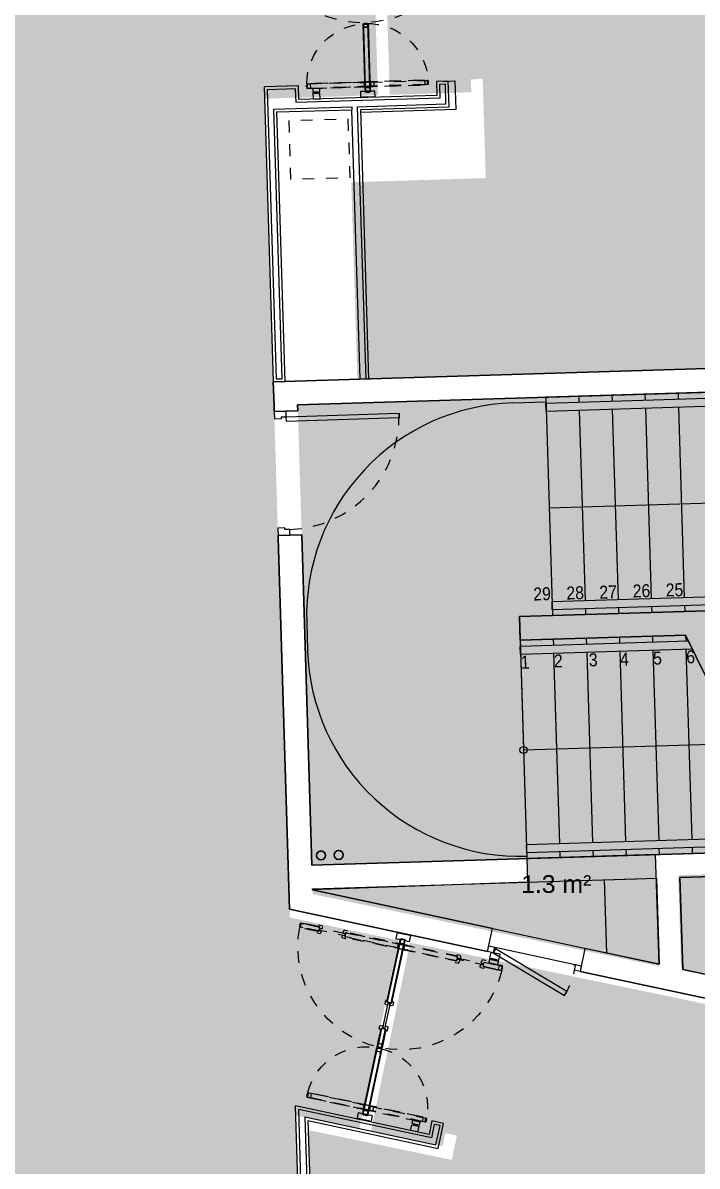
# Model space of a CAD drawing. Header units: metres. Extents: x 603172.4 to 603269.3, y 133210.7 to 133267.1.
# Drawn here: x 603202.28 to 603207.98, y 133249.71 to 133259.39 of the extents above; entities that cross this region are included whole.
import ezdxf
from ezdxf.enums import TextEntityAlignment as Align

# ---------------------------------------------------------------- set-up
doc = ezdxf.new("R2010")
doc.units = ezdxf.units.M
doc.linetypes.add('DGN Style 2', pattern=[0.1, 0.06, -0.04])
doc.layers.add('GEX_BAT_Archi', color=251, linetype='Continuous')
doc.layers.add('GEX_EDS_sdp_7-lt_su', color=7, linetype='Continuous')
for name, color, linetype, true_color in [('GEX_EDS_sdp_2-tremie', 7, 'Continuous', 0xffff7f), ('GEX_EDS_sdp_7-lt', 150, 'Continuous', 0x007fff), ('GEX_EDS_su_bureau', 7, 'Continuous', 0xffdf7f), ('GEX_EDS_su_circ_gene', 7, 'Continuous', 0x33cc00), ('GEX_EDS_su_ltp', 7, 'Continuous', 0x7e87d7)]:
    doc.layers.add(name, color=color, linetype=linetype, true_color=true_color)
doc.styles.add('Style-isocp', font='isocp.shx')
doc.styles.add('SURF', font='swissl.ttf')

# ---------------------------------------------------------------- blocks, each defined once
blk = doc.blocks.new('CBP_SHG_POR_90')
at = {"layer": 'GEX_BAT_Archi', "extrusion": (0, 0, -1), "flags": 128}
for points in [[(-0.0475, 0.05), (-0.0475, 1.005), (-0.0875, 1.005), (-0.0875, 0.05), (-0.0475, 0.05)], [(-0.0625, 0.01), (-0.0475, 0.01), (-0.0475, 0.05), (0, 0.05), (0, -0.05), (-0.0625, -0.05), (-0.0625, 0.01)], [(-1.0025, 0.05), (-1.0025, 0.01), (-0.9875, 0.01), (-0.9875, -0.05), (-1.05, -0.05), (-1.05, 0.05), (-1.0025, 0.05)]]:
    blk.add_lwpolyline(points, close=True, dxfattribs=at)
at = {"layer": 'GEX_BAT_Archi', "linetype": 'DGN Style 2'}
blk.add_arc((0.0475, 0.05), 0.955, 0, 90, dxfattribs=at)
blk = doc.blocks.new('*U43')
at = {"layer": 'GEX_BAT_Archi', "extrusion": (0, 0, -1), "flags": 128}
for points in [[(0.3522, -0.1352), (-0.2724, 0.1919), (-0.2909, 0.1564), (0.3336, -0.1706), (0.3522, -0.1352)], [(-0.3446, -0.0276), (-0.3507, -0.0671), (-0.3358, -0.0694), (-0.3374, -0.0793), (-0.3991, -0.0697), (-0.3915, -0.0203), (-0.3446, -0.0276)], [(0.3313, -0.1724), (0.3461, -0.1747), (0.3522, -0.1352), (0.3991, -0.1424), (0.3915, -0.1919), (0.3297, -0.1823), (0.3313, -0.1724)]]:
    blk.add_lwpolyline(points, close=True, dxfattribs=at)
at = {"layer": 'GEX_BAT_Archi', "linetype": 'DGN Style 2', "extrusion": (0, 0, -1)}
blk.add_arc((0.3522, -0.1352), 0.705, 152.36067, 171.21934, dxfattribs=at)

msp = doc.modelspace()

# ---------------------------------------------------------------- hatches: boundary and pattern name
at = {"layer": 'GEX_EDS_sdp_2-tremie'}
msp.add_hatch(color=256, dxfattribs=at).paths.add_polyline_path([(603212.4187, 133252.4987), (603212.3617, 133254.3479), (603212.6415, 133254.3565), (603212.5784, 133256.4055), (603206.7012, 133256.2244), (603206.7582, 133254.3753), (603206.4783, 133254.3666), (603206.5415, 133252.3176)])
at = {"layer": 'GEX_EDS_sdp_7-lt'}
msp.add_hatch(color=256, dxfattribs=at).paths.add_polyline_path([(603207.6596, 133251.4231), (603207.631, 133252.3512), (603206.5415, 133252.3176), (603206.5476, 133252.1176), (603204.7288, 133252.0518)])
at = {"layer": 'GEX_EDS_su_bureau'}
h = msp.add_hatch(color=256, dxfattribs=at)
h.dxf.hatch_style = 1
h.paths.add_polyline_path([(603204.0927, 133266.1988), (603204.0841, 133266.4786), (603200.7057, 133266.3745), (603200.7143, 133266.0946), (603200.0446, 133266.074), (603200.036, 133266.3539), (603196.6576, 133266.2498), (603196.6662, 133265.9699), (603195.9965, 133265.9493), (603195.9879, 133266.2291), (603192.6095, 133266.125), (603192.6182, 133265.8451), (603191.9485, 133265.8245), (603191.9398, 133266.1044), (603188.5615, 133266.0003), (603188.5701, 133265.7204), (603187.9004, 133265.6997), (603187.8918, 133265.9796), (603184.5134, 133265.8755), (603184.522, 133265.5956), (603183.8423, 133265.5747), (603183.8337, 133265.8546), (603180.4653, 133265.7507), (603180.4739, 133265.4709), (603179.7942, 133265.4499), (603179.7856, 133265.7298), (603177.5664, 133265.6614), (603177.6272, 133263.6873), (603177.9071, 133263.696), (603177.928, 133263.0163), (603177.6482, 133263.0077), (603177.7523, 133259.6293), (603178.0322, 133259.6379), (603178.0531, 133258.9582), (603177.7732, 133258.9496), (603177.8771, 133255.5812), (603178.1569, 133255.5898), (603178.1779, 133254.9101), (603177.898, 133254.9015), (603178.0018, 133251.5331), (603178.2817, 133251.5417), (603178.3023, 133250.8721), (603178.0224, 133250.8634), (603178.1266, 133247.485), (603178.4064, 133247.4937), (603178.4274, 133246.814), (603178.1475, 133246.8054), (603178.2513, 133243.437), (603178.5312, 133243.4456), (603178.5521, 133242.7659), (603178.2723, 133242.7573), (603178.3761, 133239.3889), (603178.6559, 133239.3975), (603178.6769, 133238.7178), (603178.397, 133238.7092), (603178.5008, 133235.3408), (603178.7807, 133235.3494), (603178.8016, 133234.6698), (603178.5218, 133234.6611), (603178.6256, 133231.2927), (603178.9054, 133231.3014), (603178.9261, 133230.6317), (603178.6462, 133230.623), (603178.6678, 133229.9234), (603178.9376, 133229.9317), (603178.9333, 133230.0716), (603183.2713, 133230.2053), (603183.2355, 133231.3648), (603190.1623, 133231.5782), (603190.1777, 133231.0785), (603190.9873, 133231.1034), (603191.0076, 133230.4437), (603194.356, 133230.5469), (603194.3491, 133230.4271), (603194.6, 133230.4349), (603194.6392, 133231.1094), (603194.3597, 133231.1257), (603194.3985, 133231.7946), (603194.6781, 133231.7783), (603194.8752, 133235.1726), (603194.5957, 133235.1888), (603194.6345, 133235.8577), (603194.914, 133235.8415), (603195.1106, 133239.2258), (603194.8311, 133239.242), (603194.8699, 133239.9109), (603195.1494, 133239.8946), (603195.346, 133243.2789), (603195.0665, 133243.2952), (603195.1059, 133243.974), (603195.3854, 133243.9578), (603195.4719, 133245.4464), (603196.6077, 133245.4814), (603196.5923, 133245.9811), (603197.262, 133246.0018), (603197.2774, 133245.502), (603200.6558, 133245.6061), (603200.6404, 133246.1059), (603201.32, 133246.1268), (603201.3354, 133245.6271), (603204.7235, 133245.7315), (603204.5875, 133250.1429), (603205.1241, 133250.0312), (603205.4562, 133251.627), (603204.5359, 133251.8185), (603204.3222, 133258.7523), (603205.2817, 133258.7819), (603205.2318, 133260.4011), (603204.2723, 133260.3715)])
edge = h.paths.add_edge_path(flags=16)
edge.add_arc((603200.5616, 133260.6624), 0.275, 0, 360)
h.paths.add_polyline_path([(603201.0392, 133258.7912), (603201.2295, 133252.6141), (603197.8468, 133253.3002), (603184.1533, 133252.8782), (603183.9873, 133258.2657)], flags=16)
h.paths.add_polyline_path([(603197.759, 133258.5851), (603197.9185, 133253.4075), (603195.8695, 133253.3444), (603195.7746, 133256.4229), (603196.6742, 133256.4506), (603196.6711, 133256.5506), (603195.7715, 133256.5229), (603195.7099, 133258.5219)], flags=0)
h.paths.add_polyline_path([(603197.8339, 133258.5874), (603199.3832, 133258.6351), (603199.4115, 133257.7155), (603197.8623, 133257.6678)], flags=0)
h.paths.add_polyline_path([(603199.4582, 133258.6374), (603200.9674, 133258.6839), (603201.1499, 133252.7619), (603198.4317, 133253.3133), (603199.6211, 133253.3499)], flags=0)
h.paths.add_polyline_path([(603195.5876, 133258.5181), (603195.6511, 133256.4591), (603194.008, 133256.2084), (603193.9384, 133258.4673)], flags=0)
edge = h.paths.add_edge_path(flags=16)
edge.add_arc((603192.4654, 133260.4129), 0.275, 0, 360)
h.paths.add_polyline_path([(603197.8648, 133257.5853), (603199.4141, 133257.6331), (603199.4424, 133256.7135), (603197.8931, 133256.6658)], flags=0)
h.paths.add_polyline_path([(603193.7961, 133258.4629), (603193.866, 133256.194), (603191.3562, 133255.8265), (603191.2773, 133258.3853)], flags=0)
h.paths.add_polyline_path([(603197.8957, 133256.5833), (603199.4449, 133256.6311), (603199.4733, 133255.7115), (603197.924, 133255.6637)], flags=0)
h.paths.add_polyline_path([(603195.3967, 133256.1946), (603195.482, 133253.4275), (603194.1327, 133253.3859), (603194.0525, 133255.9869)], flags=0)
edge = h.paths.add_edge_path(flags=0)
edge.add_arc((603200.7071, 133255.9396), 0.3, 0, 360)
h.paths.add_polyline_path([(603197.9266, 133255.5813), (603199.4758, 133255.629), (603199.5042, 133254.7095), (603197.9549, 133254.6617)], flags=0)
h.paths.add_polyline_path([(603191.2033, 133258.383), (603191.2702, 133256.214), (603189.6709, 133256.1648), (603189.6417, 133257.1143), (603188.0324, 133257.0647), (603187.9949, 133258.2841)], flags=0)
h.paths.add_polyline_path([(603193.8703, 133256.0541), (603193.8881, 133255.4793), (603191.3693, 133255.4017), (603191.3605, 133255.6866)], flags=0)
h.paths.add_polyline_path([(603197.9574, 133254.5793), (603199.5067, 133254.627), (603199.5427, 133253.4576), (603197.9935, 133253.4098)], flags=0)
h.paths.add_polyline_path([(603193.8742, 133255.2788), (603193.9328, 133253.3797), (603191.4339, 133253.3027), (603191.417, 133253.8524), (603191.2171, 133253.8463), (603191.234, 133253.2966), (603189.6248, 133253.247), (603189.5617, 133255.296), (603191.165, 133255.5355), (603191.1832, 133254.9458), (603191.3831, 133254.9519), (603191.3754, 133255.2018)], flags=0)
h.paths.add_polyline_path([(603200.2069, 133254.3033), (603200.6067, 133254.3156), (603200.6221, 133253.8159), (603200.2223, 133253.8036)], flags=0)
h.paths.add_polyline_path([(603200.2584, 133254.2549), (603200.5583, 133254.2641), (603200.5706, 133253.8643), (603200.2707, 133253.8551)], flags=0)
edge = h.paths.add_edge_path(flags=0)
edge.add_arc((603200.7903, 133253.2409), 0.3, 0, 360)
h.paths.add_polyline_path([(603189.2076, 133256.7537), (603189.2261, 133256.154), (603188.7263, 133256.1386), (603188.7078, 133256.7383)], flags=0)
h.paths.add_polyline_path([(603187.8949, 133258.2811), (603187.9365, 133256.9317), (603188.5562, 133256.9508), (603188.6397, 133254.2421), (603188.02, 133254.223), (603188.0545, 133253.1035), (603186.5952, 133253.0585), (603186.4356, 133258.2361)], flags=0)
h.paths.add_polyline_path([(603189.3561, 133254.3708), (603189.3622, 133254.171), (603189.1623, 133254.1648), (603189.1562, 133254.3646)], flags=0)
h.paths.add_polyline_path([(603186.3501, 133258.2335), (603186.3781, 133257.3239), (603184.8188, 133257.2758), (603184.7908, 133258.1854)], flags=0)
h.paths.add_polyline_path([(603189.4115, 133253.8707), (603189.4263, 133253.3909), (603189.1864, 133253.3835), (603189.1716, 133253.8633)], flags=0)
h.paths.add_polyline_path([(603186.381, 133257.2289), (603186.4091, 133256.3194), (603184.8498, 133256.2713), (603184.8218, 133257.1809)], flags=0)
h.paths.add_polyline_path([(603186.412, 133256.2244), (603186.44, 133255.3148), (603184.8808, 133255.2668), (603184.8527, 133256.1764)], flags=0)
edge = h.paths.add_edge_path(flags=16)
edge.add_arc((603184.3693, 133260.1633), 0.275, 0, 360)
h.paths.add_polyline_path([(603186.4429, 133255.2199), (603186.471, 133254.3103), (603184.9117, 133254.2623), (603184.8837, 133255.1718)], flags=0)
h.paths.add_polyline_path([(603184.7364, 133258.1837), (603184.896, 133253.0062), (603184.2463, 133252.9862), (603184.0867, 133258.1637)], flags=0)
h.paths.add_polyline_path([(603186.4739, 133254.2154), (603186.5096, 133253.0559), (603184.9504, 133253.0079), (603184.9146, 133254.1673)], flags=0)
edge = h.paths.add_edge_path(flags=0)
edge.add_arc((603184.5506, 133254.2786), 0.3, 0, 360)
edge = h.paths.add_edge_path(flags=16)
edge.add_arc((603188.8692, 133245.6275), 0.3, 0, 360)
edge = h.paths.add_edge_path(flags=16)
edge.add_arc((603184.8108, 133245.8359), 0.3, 0, 360)
edge = h.paths.add_edge_path(flags=16)
edge.add_arc((603188.5058, 133239.3559), 0.15, 0, 360)
edge = h.paths.add_edge_path(flags=16)
edge.add_arc((603185.0138, 133239.2483), 0.15, 0, 360)
h.paths.add_polyline_path([(603231.0027, 133265.6505), (603229.0785, 133265.8549), (603229.049, 133265.5764), (603228.3728, 133265.6483), (603228.4023, 133265.9267), (603225.0512, 133266.2826), (603225.0216, 133266.0042), (603224.3255, 133266.0781), (603224.3551, 133266.3565), (603220.9741, 133266.7156), (603220.9445, 133266.4372), (603220.2683, 133266.509), (603220.2979, 133266.7875), (603218.9051, 133266.9354), (603216.938, 133266.8748), (603216.9466, 133266.5949), (603216.2769, 133266.5743), (603216.27, 133266.8004), (603212.8799, 133266.7497), (603212.8885, 133266.4698), (603212.2188, 133266.4492), (603212.2102, 133266.7291), (603208.8218, 133266.6246), (603208.8305, 133266.3448), (603208.1608, 133266.3241), (603208.1521, 133266.604), (603204.7638, 133266.4996), (603204.7724, 133266.2197), (603204.1927, 133266.2018), (603204.3692, 133260.4746), (603205.3287, 133260.5041), (603205.3817, 133258.785), (603206.0714, 133258.8062), (603206.068, 133258.9162), (603206.1679, 133258.9192), (603206.1938, 133258.0796), (603205.0555, 133258.0446), (603205.1069, 133256.3753), (603224.7576, 133256.9809), (603224.6806, 133259.4798), (603228.0458, 133259.5835), (603228.5971, 133261.506), (603229.7218, 133261.1835)])
edge = h.paths.add_edge_path(flags=16)
edge.add_arc((603208.6577, 133260.9119), 0.275, 0, 360)
edge = h.paths.add_edge_path(flags=16)
edge.add_arc((603216.4348, 133261.7768), 0.275, 0, 360)
edge = h.paths.add_edge_path(flags=16)
edge.add_arc((603217.0345, 133261.7953), 0.275, 0, 360)
edge = h.paths.add_edge_path(flags=16)
edge.add_arc((603224.85, 133261.4109), 0.275, 0, 360)
h.paths.add_polyline_path([(603226.326, 133248.3255), (603226.0568, 133248.4027), (603226.978, 133251.615), (603208.2825, 133251.0388), (603205.5541, 133251.6066), (603205.222, 133250.0108), (603205.829, 133249.8845), (603205.8514, 133249.9922), (603205.9493, 133249.9718), (603205.9065, 133249.7662), (603204.6914, 133250.0191), (603204.808, 133246.2343), (603205.3703, 133246.2516), (603205.3857, 133245.7519), (603206.3665, 133245.7821), (603207.9511, 133245.4915), (603208.0987, 133244.2546), (603208.3768, 133244.2878), (603208.4562, 133243.6225), (603208.1781, 133243.5893), (603208.5799, 133240.2232), (603208.8579, 133240.2564), (603208.9373, 133239.5911), (603208.6593, 133239.558), (603209.061, 133236.1918), (603209.3391, 133236.225), (603209.4185, 133235.5597), (603209.1404, 133235.5266), (603209.5405, 133232.1747), (603209.8185, 133232.2079), (603209.828, 133232.1285), (603217.0658, 133232.3515), (603217.0735, 133232.1016), (603217.6932, 133232.1207), (603217.7214, 133231.207), (603221.1562, 133231.3128), (603221.4443, 133231.3017), (603221.8688, 133232.7819), (603221.5996, 133232.8591), (603221.7815, 133233.4935), (603222.0507, 133233.4164), (603222.9824, 133236.6654), (603222.7132, 133236.7426), (603222.8951, 133237.377), (603223.1643, 133237.2998), (603224.096, 133240.5489), (603223.8268, 133240.6261), (603224.0115, 133241.2701), (603224.2807, 133241.1929), (603225.2096, 133244.4324), (603224.9404, 133244.5096), (603225.1251, 133245.1536), (603225.3943, 133245.0764)])
edge = h.paths.add_edge_path(flags=16)
edge.add_arc((603213.207, 133244.774), 0.3, 0, 360)
edge = h.paths.add_edge_path(flags=16)
edge.add_arc((603217.2828, 133243.9992), 0.3, 0, 360)
edge = h.paths.add_edge_path(flags=16)
edge.add_arc((603221.3384, 133243.8799), 0.3, 0, 360)
edge = h.paths.add_edge_path(flags=16)
edge.add_arc((603216.3821, 133237.5137), 0.15, 0, 360)
h.paths.add_polyline_path([(603188.8443, 133256.2267), (603189.1026, 133256.2346), (603189.0893, 133256.6678), (603188.8309, 133256.6598)], flags=0)
h.paths.add_polyline_path([(603194.642, 133254.5708), (603194.9004, 133254.5787), (603194.887, 133255.0119), (603194.6287, 133255.0039)], flags=0)
h.paths.add_polyline_path([(603200.2918, 133253.8401), (603200.5502, 133253.8481), (603200.5368, 133254.2812), (603200.2785, 133254.2733)], flags=0)
h.paths.add_polyline_path([(603192.5314, 133254.0713), (603192.7898, 133254.0793), (603192.7764, 133254.5124), (603192.5181, 133254.5044)], flags=0)
h.paths.add_polyline_path([(603189.1763, 133253.4076), (603189.4346, 133253.4156), (603189.4213, 133253.8487), (603189.1629, 133253.8407)], flags=0)
h.paths.add_polyline_path([(603189.1365, 133254.0483), (603189.3949, 133254.0562), (603189.3815, 133254.4894), (603189.1232, 133254.4814)], flags=0)
at = {"layer": 'GEX_EDS_su_circ_gene'}
h = msp.add_hatch(color=256, dxfattribs=at)
h.dxf.hatch_style = 1
h.paths.add_polyline_path([(603247.8956, 133255.7431), (603246.3163, 133255.6944), (603246.3225, 133255.4945), (603245.4929, 133255.4689), (603245.5649, 133253.1301), (603245.7649, 133253.1362), (603245.7824, 133252.5665), (603246.682, 133252.5942), (603246.6644, 133253.1639), (603248.1637, 133253.2101), (603248.1298, 133254.3096), (603247.9399, 133254.3038)])
h.paths.add_polyline_path([(603250.6855, 133252.5418), (603250.749, 133250.4828), (603248.45, 133250.4119), (603248.4223, 133251.3115), (603249.2519, 133251.3371), (603249.2162, 133252.4965)])
h.paths.add_polyline_path([(603219.3416, 133251.5365), (603221.5905, 133251.6058), (603221.5462, 133253.0452), (603221.836, 133253.0541), (603221.8083, 133253.9537), (603221.5184, 133253.9447), (603221.4793, 133255.2141), (603221.7692, 133255.2231), (603221.7414, 133256.1226), (603221.4516, 133256.1137), (603221.4319, 133256.7534), (603219.1829, 133256.6841), (603219.2273, 133255.2448), (603218.9374, 133255.2358), (603218.9652, 133254.3363), (603219.255, 133254.3452), (603219.2941, 133253.0758), (603219.0043, 133253.0669), (603219.032, 133252.1673), (603219.3219, 133252.1762)])
h.paths.add_polyline_path([(603215.5423, 133251.4545), (603216.9516, 133251.4979), (603216.7952, 133256.5755), (603215.3858, 133256.532)])
h.paths.add_polyline_path([(603212.4387, 133252.4994), (603214.5177, 133252.5634), (603214.4302, 133255.4021), (603215.2398, 133255.427), (603215.2072, 133256.4865), (603212.5684, 133256.4052), (603212.6316, 133254.3562), (603212.3817, 133254.3485)])
h.paths.add_polyline_path([(603204.7223, 133252.2616), (603204.6022, 133256.1597), (603206.7112, 133256.2247), (603206.7682, 133254.3756), (603206.4883, 133254.3669), (603206.5515, 133252.3179)])
h.paths.add_polyline_path([(603189.5617, 133255.296), (603189.6248, 133253.247), (603191.234, 133253.2966), (603191.2171, 133253.8463), (603191.417, 133253.8524), (603191.3831, 133254.9519), (603191.1832, 133254.9458), (603191.165, 133255.5355)])
h.paths.add_polyline_path([(603188.9336, 133230.3798), (603189.9931, 133230.4125), (603189.9638, 133231.362), (603188.9043, 133231.3294)])
h.paths.add_polyline_path([(603209.6194, 133231.5653), (603209.6977, 133230.9097), (603210.0275, 133230.9198), (603210.0156, 133231.0195), (603210.9216, 133231.0474), (603210.892, 133232.007), (603209.8525, 133231.9749), (603209.8975, 133231.5984)])
at = {"layer": 'GEX_EDS_su_ltp'}
h = msp.add_hatch(color=256, dxfattribs=at)
h.dxf.hatch_style = 1
h.paths.add_polyline_path([(603250.586, 133255.7703), (603250.1062, 133255.7555), (603250.1293, 133255.0058), (603250.6091, 133255.0206)])
h.paths.add_polyline_path([(603250.0363, 133255.7533), (603249.3266, 133255.7315), (603249.3497, 133254.9818), (603250.0594, 133255.0037)])
h.paths.add_polyline_path([(603249.2566, 133255.7293), (603248.0872, 133255.6933), (603248.1103, 133254.9436), (603249.2797, 133254.9797)])
h.paths.add_polyline_path([(603223.6642, 133252.3301), (603221.855, 133252.2743), (603221.8741, 133251.6546), (603223.6833, 133251.7104)])
h.paths.add_polyline_path([(603222.3263, 133251.7535), (603221.9765, 133251.7428), (603221.9626, 133252.1925), (603222.3124, 133252.2033)], flags=16)
h.paths.add_polyline_path([(603222.2748, 133251.802), (603222.0249, 133251.7943), (603222.0141, 133252.1441), (603222.264, 133252.1518)], flags=0)
h.paths.add_polyline_path([(603229.1864, 133259.3166), (603228.5135, 133259.5095), (603228.6541, 133259.9998), (603229.327, 133259.8068), (603229.4378, 133260.1933), (603228.7073, 133260.4027), (603228.8478, 133260.893), (603229.5784, 133260.6835), (603229.6942, 133261.0874), (603228.6657, 133261.3823), (603228.122, 133259.4865), (603228.196, 133257.0869), (603228.5502, 133257.0978)])
h.paths.add_polyline_path([(603228.0221, 133259.4827), (603224.7836, 133259.3829), (603225.006, 133252.1663), (603225.5058, 133252.1817), (603225.5197, 133251.7319), (603226.3531, 133251.7576), (603226.9509, 133253.8425), (603227.2105, 133253.7681), (603227.6515, 133255.3061), (603228.0072, 133255.2041), (603228.4592, 133256.7806), (603227.5613, 133256.7529), (603227.6523, 133257.0701), (603228.096, 133257.0838)])
h.paths.add_polyline_path([(603200.9674, 133258.6839), (603199.4582, 133258.6374), (603199.6211, 133253.3499), (603198.4317, 133253.3133), (603201.1499, 133252.7619)])
h.paths.add_polyline_path([(603201.007, 133255.9489, -1), (603200.4073, 133255.9304, -1)], flags=16)
h.paths.add_polyline_path([(603200.6067, 133254.3156), (603200.6221, 133253.8159), (603200.2223, 133253.8036), (603200.2069, 133254.3033)], flags=16)
h.paths.add_polyline_path([(603200.5583, 133254.2641), (603200.5706, 133253.8643), (603200.2707, 133253.8551), (603200.2584, 133254.2549)], flags=0)
h.paths.add_polyline_path([(603201.0901, 133253.2501, -1), (603200.4904, 133253.2317, -1)], flags=16)
h.paths.add_polyline_path([(603193.8703, 133256.0541), (603191.3605, 133255.6866), (603191.3693, 133255.4017), (603193.8881, 133255.4793)])
h.paths.add_polyline_path([(603208.4031, 133251.1744), (603208.3997, 133251.2843), (603207.8463, 133251.3873), (603207.8219, 133252.1769), (603211.0204, 133252.2755), (603211.0518, 133251.256)])
h.paths.add_polyline_path([(603207.6607, 133251.4065), (603207.6378, 133252.1513), (603204.7285, 133252.0616), (603204.7299, 133252.0166)])
h.paths.add_polyline_path([(603214.6849, 133253.6291), (603215.4146, 133253.6516), (603215.3644, 133255.2808), (603214.6347, 133255.2583)])
h.paths.add_polyline_path([(603214.707, 133252.9128), (603215.4366, 133252.9353), (603215.4172, 133253.565), (603214.6876, 133253.5425)])
h.paths.add_polyline_path([(603214.7291, 133252.1964), (603215.4587, 133252.2188), (603215.4393, 133252.8485), (603214.7097, 133252.8261)])
h.paths.add_polyline_path([(603214.7515, 133251.4701), (603215.4811, 133251.4926), (603215.4614, 133252.1323), (603214.7317, 133252.1098)])
h.paths.add_polyline_path([(603200.2918, 133253.8401), (603200.5502, 133253.8481), (603200.5368, 133254.2812), (603200.2785, 133254.2733)], flags=8)
h.paths.add_polyline_path([(603222.0218, 133251.7536), (603222.2801, 133251.7615), (603222.2668, 133252.1947), (603222.0084, 133252.1867)], flags=8)
h.paths.add_polyline_path([(603184.2463, 133252.9862), (603184.896, 133253.0062), (603184.7364, 133258.1837), (603184.0867, 133258.1637)])
edge = h.paths.add_edge_path(flags=16)
edge.add_arc((603184.5506, 133254.2786), 0.3, 0, 360)

# ---------------------------------------------------------------- linework, layer by layer
at = {"layer": 'GEX_BAT_Archi'}
for p, q in [((603204.603, 133258.861), (603204.3191, 133258.8523)), ((603204.3191, 133258.8523), (603204.3961, 133256.3534)), ((603205.8354, 133258.899), (603205.9353, 133258.9021)), ((603205.9428, 133258.6612), (603205.9353, 133258.9021)), ((603204.3449, 133258.828), (603204.4203, 133256.3792)), ((603205.1807, 133256.3776), (603205.1097, 133258.6845)), ((603205.2057, 133256.3784), (603205.1354, 133258.6603)), ((603204.3961, 133256.3534), (603204.4961, 133256.3565)), ((603204.4203, 133256.3792), (603204.4703, 133256.3807)), ((603206.7012, 133256.2244), (603206.7582, 133254.3753)), ((603206.9811, 133256.233), (603206.9826, 133256.183)), ((603207.2609, 133256.2416), (603207.2625, 133256.1917)), ((603207.5408, 133256.2503), (603207.5423, 133256.2003)), ((603207.8207, 133256.2589), (603207.8222, 133256.2089)), ((603206.4226, 133256.1758), (603206.7024, 133256.1844)), ((603207.5445, 133256.1303), (603207.5941, 133254.5211)), ((603207.8244, 133256.1389), (603207.8739, 133254.5297)), ((603206.9848, 133256.1131), (603207.0343, 133254.5038)), ((603207.2646, 133256.1217), (603207.3142, 133254.5125)), ((603210.5883, 133255.4037), (603206.7301, 133255.2848)), ((603207.0365, 133254.4339), (603207.038, 133254.3839)), ((603207.3164, 133254.4425), (603207.3179, 133254.3925)), ((603207.5962, 133254.4511), (603207.5978, 133254.4011)), ((603207.8761, 133254.4597), (603207.8776, 133254.4098)), ((603207.3241, 133254.1926), (603207.3256, 133254.1426)), ((603207.6039, 133254.2012), (603207.6055, 133254.1513)), ((603207.8838, 133254.2099), (603207.8853, 133254.1599)), ((603206.4845, 133254.1667), (603206.5415, 133252.3176)), ((603206.7643, 133254.1754), (603206.7659, 133254.1254)), ((603207.0442, 133254.184), (603207.0457, 133254.134)), ((603206.768, 133254.0554), (603206.8176, 133252.4462)), ((603207.0479, 133254.064), (603207.0975, 133252.4548)), ((603207.3278, 133254.0727), (603207.3774, 133252.4634)), ((603207.6076, 133254.0813), (603207.6572, 133252.4721)), ((603207.8875, 133254.0899), (603207.9371, 133252.4807)), ((603206.5131, 133253.2372), (603208.3323, 133253.2932)), ((603206.8198, 133252.3762), (603206.8213, 133252.3262)), ((603207.0996, 133252.3848), (603207.1012, 133252.3349)), ((603207.3795, 133252.3935), (603207.3811, 133252.3435)), ((603207.6594, 133252.4021), (603207.6609, 133252.3521)), ((603207.9393, 133252.4107), (603207.9408, 133252.3607)), ((603204.7082, 133246.2283), (603204.585, 133250.2243)), ((603204.7331, 133246.229), (603204.611, 133250.1931)), ((603204.6629, 133250.1309), (603204.7831, 133246.2306)), ((603204.6889, 133250.0997), (603204.8081, 133246.2313))]:
    msp.add_line(p, q, dxfattribs=at)
at = {"layer": 'GEX_BAT_Archi', "ltscale": 120}
for p, q in [((603205.1308, 133256.3761), (603205.0604, 133258.659)), ((603205.9428, 133258.6612), (603205.1361, 133258.6363)), ((603206.2195, 133251.5786), (603207.0017, 133251.4109))]:
    msp.add_line(p, q, dxfattribs=at)
at = {"layer": 'GEX_BAT_Archi', "linetype": 'DGN Style 2', "lineweight": 13}
msp.add_line((603205.2121, 133250.0898), (603205.1133, 133250.111), dxfattribs=at)
at = {"layer": 'GEX_BAT_Archi', "linetype": 'DGN Style 2'}
msp.add_line((603205.8155, 133249.9778), (603205.8365, 133250.0755), dxfattribs=at)
at = {"layer": 'GEX_BAT_Archi', "flags": 128}
for points in [[(603205.1736, 133258.8183), (603205.156, 133259.3873), (603205.157, 133259.3873), (603205.1746, 133258.8181), (603205.1736, 133258.8183)], [(603205.197, 133259.3886), (603205.2145, 133258.8193), (603205.2066, 133258.8171), (603205.1826, 133258.8163), (603205.1746, 133258.8181), (603205.157, 133259.3873), (603205.197, 133259.3886)], [(603205.1609, 133259.3574), (603205.16, 133259.3874), (603205.162, 133259.3875), (603205.1621, 133259.3835), (603205.1921, 133259.3844), (603205.192, 133259.3884), (603205.194, 133259.3885), (603205.1949, 133259.3585), (603205.1609, 133259.3574)], [(603205.1949, 133259.3585), (603205.2107, 133258.8472), (603205.1767, 133258.8462), (603205.1609, 133259.3574), (603205.1949, 133259.3585)], [(603205.2145, 133258.8193), (603205.197, 133259.3886), (603205.198, 133259.3886), (603205.2155, 133258.8196), (603205.2145, 133258.8193)], [(603204.7298, 133258.8359), (603204.7307, 133258.8079), (603204.7906, 133258.8098), (603204.7898, 133258.8377), (603204.7298, 133258.8359)], [(603205.1826, 133258.8163), (603205.1776, 133258.8174), (603205.1767, 133258.8462), (603205.2107, 133258.8472), (603205.2116, 133258.8185), (603205.2066, 133258.8171), (603205.1826, 133258.8163)], [(603205.25, 133258.8879), (603205.2485, 133258.8929), (603205.2198, 133258.892), (603205.2209, 133258.858), (603205.2496, 133258.8589), (603205.2507, 133258.864), (603205.25, 133258.8879)], [(603204.731, 133258.7979), (603204.7325, 133258.7479), (603204.7925, 133258.7498), (603204.791, 133258.7998), (603204.731, 133258.7979)], [(603204.7457, 133258.8084), (603204.746, 133258.7984), (603204.776, 133258.7993), (603204.7757, 133258.8093), (603204.7457, 133258.8084)], [(603205.1458, 133258.7607), (603205.1393, 133258.7605), (603205.1373, 133258.7624), (603205.1357, 133258.8144), (603205.1376, 133258.8164), (603205.1558, 133258.817), (603205.1768, 133258.8097), (603205.1798, 133258.8097), (603205.1799, 133258.8067), (603205.2099, 133258.8077), (603205.2098, 133258.8107), (603205.2128, 133258.8108), (603205.2333, 133258.8194), (603205.2515, 133258.82), (603205.2536, 133258.818), (603205.2552, 133258.766), (603205.2533, 133258.764), (603205.2468, 133258.7638), (603205.2466, 133258.7688), (603205.1457, 133258.7657), (603205.1458, 133258.7607)], [(603205.1798, 133258.8097), (603205.1799, 133258.8067), (603205.2099, 133258.8077), (603205.2098, 133258.8107), (603205.1798, 133258.8097)], [(603205.4524, 133251.692), (603205.446, 133251.6934), (603205.4437, 133251.6918), (603205.4327, 133251.641), (603205.4343, 133251.6386), (603205.4521, 133251.6348), (603205.4741, 133251.6383), (603205.477, 133251.6376), (603205.4777, 133251.6406), (603205.507, 133251.6343), (603205.5064, 133251.6314), (603205.5093, 133251.6307), (603205.5279, 133251.6185), (603205.5458, 133251.6147), (603205.5481, 133251.6163), (603205.559, 133251.6671), (603205.5511, 133251.6708), (603205.5501, 133251.666), (603205.4513, 133251.6871), (603205.4524, 133251.692)], [(603205.4693, 133251.6303), (603205.3567, 133251.105), (603205.3576, 133251.1048), (603205.4704, 133251.6304), (603205.4693, 133251.6303)], [(603205.3968, 133251.0964), (603205.5095, 133251.622), (603205.5021, 133251.6256), (603205.4786, 133251.6307), (603205.4704, 133251.6304), (603205.3576, 133251.1048), (603205.3968, 133251.0964)], [(603205.3938, 133251.0971), (603205.5007, 133251.5952), (603205.4674, 133251.6024), (603205.3606, 133251.1042), (603205.3938, 133251.0971)], [(603205.5095, 133251.622), (603205.3968, 133251.0964), (603205.3977, 133251.0962), (603205.5104, 133251.6215), (603205.5095, 133251.622)], [(603205.4786, 133251.6307), (603205.4734, 133251.6305), (603205.4674, 133251.6024), (603205.5007, 133251.5952), (603205.5067, 133251.6234), (603205.5021, 133251.6256), (603205.4786, 133251.6307)], [(603205.477, 133251.6376), (603205.4777, 133251.6406), (603205.507, 133251.6343), (603205.5064, 133251.6314), (603205.477, 133251.6376)], [(603206.3048, 133251.4581), (603206.3153, 133251.507), (603206.237, 133251.5237), (603206.2266, 133251.4749), (603206.3048, 133251.4581)], [(603206.2966, 133251.4199), (603206.3027, 133251.4483), (603206.2245, 133251.4651), (603206.2184, 133251.4367), (603206.2966, 133251.4199)], [(603206.288, 133251.4514), (603206.2901, 133251.4612), (603206.2412, 133251.4717), (603206.2391, 133251.4619), (603206.288, 133251.4514)], [(603206.2999, 133251.3783), (603206.3293, 133251.372), (603206.3297, 133251.374), (603206.3258, 133251.3748), (603206.3321, 133251.4042), (603206.336, 133251.4033), (603206.3364, 133251.4053), (603206.3071, 133251.4116), (603206.2999, 133251.3783)], [(603205.384, 133251.0941), (603205.3378, 133250.879), (603205.3222, 133250.8823), (603205.3683, 133251.0974), (603205.384, 133251.0941)], [(603205.347, 133251.1173), (603205.3447, 133251.1158), (603205.339, 133251.0894), (603205.3495, 133251.081), (603205.3641, 133251.0779), (603205.3694, 133251.1023), (603205.3567, 133251.105), (603205.3588, 133251.1148), (603205.347, 133251.1173)], [(603205.4116, 133251.1035), (603205.4131, 133251.1011), (603205.4074, 133251.0747), (603205.3944, 133251.0714), (603205.3798, 133251.0745), (603205.385, 133251.099), (603205.3977, 133251.0962), (603205.3998, 133251.106), (603205.4116, 133251.1035)], [(603205.2946, 133250.8729), (603205.2931, 133250.8753), (603205.2987, 133250.9017), (603205.3117, 133250.905), (603205.3264, 133250.9019), (603205.3212, 133250.8774), (603205.3084, 133250.8802), (603205.3063, 133250.8704), (603205.2946, 133250.8729)], [(603205.3591, 133250.8591), (603205.3615, 133250.8606), (603205.3672, 133250.887), (603205.3567, 133250.8954), (603205.342, 133250.8985), (603205.3368, 133250.8741), (603205.3495, 133250.8713), (603205.3474, 133250.8616), (603205.3591, 133250.8591)], [(603205.3094, 133250.8799), (603205.2759, 133250.7235), (603205.2749, 133250.7237), (603205.3084, 133250.8802), (603205.3094, 133250.8799)], [(603205.3094, 133250.8799), (603205.2759, 133250.7235), (603205.315, 133250.7151), (603205.3485, 133250.8716), (603205.3094, 133250.8799)], [(603205.3124, 133250.8793), (603205.2851, 133250.7522), (603205.3183, 133250.7451), (603205.3456, 133250.8722), (603205.3124, 133250.8793)], [(603205.3495, 133250.8713), (603205.316, 133250.7149), (603205.315, 133250.7151), (603205.3485, 133250.8716), (603205.3495, 133250.8713)], [(603205.1541, 133250.1603), (603205.2734, 133250.7169), (603205.2744, 133250.7167), (603205.155, 133250.1598), (603205.1541, 133250.1603)], [(603205.3135, 133250.7083), (603205.1941, 133250.1514), (603205.1858, 133250.1512), (603205.1624, 133250.1562), (603205.155, 133250.1598), (603205.2744, 133250.7167), (603205.3135, 133250.7083)], [(603205.1941, 133250.1514), (603205.3135, 133250.7083), (603205.3145, 133250.7081), (603205.1951, 133250.1515), (603205.1941, 133250.1514)], [(603205.271, 133250.6867), (603205.2773, 133250.716), (603205.2793, 133250.7156), (603205.2784, 133250.7117), (603205.3078, 133250.7054), (603205.3086, 133250.7093), (603205.3106, 133250.7089), (603205.3043, 133250.6796), (603205.271, 133250.6867)], [(603205.2851, 133250.7522), (603205.2788, 133250.7229), (603205.2808, 133250.7225), (603205.2816, 133250.7264), (603205.3109, 133250.7201), (603205.3101, 133250.7162), (603205.312, 133250.7157), (603205.3183, 133250.7451), (603205.2851, 133250.7522)], [(603205.3043, 133250.6796), (603205.197, 133250.1794), (603205.1638, 133250.1866), (603205.271, 133250.6867), (603205.3043, 133250.6796)], [(603205.2449, 133250.2096), (603205.2447, 133250.2147), (603205.2166, 133250.2207), (603205.2095, 133250.1875), (603205.2376, 133250.1815), (603205.2399, 133250.1861), (603205.2449, 133250.2096)], [(603205.1133, 133250.111), (603205.107, 133250.1123), (603205.1054, 133250.1147), (603205.1163, 133250.1656), (603205.1187, 133250.1671), (603205.1365, 133250.1633), (603205.1551, 133250.1511), (603205.1581, 133250.1505), (603205.1575, 133250.1475), (603205.1868, 133250.1412), (603205.1874, 133250.1442), (603205.1903, 133250.1435), (603205.2123, 133250.147), (603205.2302, 133250.1432), (603205.2317, 133250.1408), (603205.2208, 133250.09), (603205.2184, 133250.0884), (603205.2121, 133250.0898), (603205.2131, 133250.0947), (603205.1144, 133250.1159), (603205.1133, 133250.111)], [(603205.1581, 133250.1505), (603205.1575, 133250.1475), (603205.1868, 133250.1412), (603205.1874, 133250.1442), (603205.1581, 133250.1505)], [(603205.1624, 133250.1562), (603205.1578, 133250.1585), (603205.1638, 133250.1866), (603205.197, 133250.1794), (603205.191, 133250.1513), (603205.1858, 133250.1512), (603205.1624, 133250.1562)], [(603205.6269, 133250.052), (603205.6164, 133250.0031), (603205.5577, 133250.0157), (603205.5682, 133250.0646), (603205.6269, 133250.052)], [(603205.6348, 133250.0891), (603205.6289, 133250.0618), (603205.5703, 133250.0743), (603205.5762, 133250.1017), (603205.6348, 133250.0891)], [(603205.6143, 133250.0649), (603205.6122, 133250.0551), (603205.5829, 133250.0614), (603205.585, 133250.0712), (603205.6143, 133250.0649)]]:
    msp.add_lwpolyline(points, close=True, dxfattribs=at)
for points in [[(603205.1621, 133259.3835), (603205.162, 133259.3875), (603205.1743, 133259.3879, -0.026082), (603205.1742, 133259.3913), (603205.1753, 133259.3939), (603205.1756, 133259.3937, 0.103889), (603205.1745, 133259.3911, 0.039437), (603205.1746, 133259.3879), (603205.1778, 133259.388, -0.024749), (603205.1777, 133259.3913, -0.148182), (603205.1788, 133259.394), (603205.1791, 133259.3938, 0.098138), (603205.178, 133259.3913, -0.004571), (603205.178, 133259.3889, 0.008413), (603205.1781, 133259.388), (603205.192, 133259.3884), (603205.1921, 133259.3844), (603205.1621, 133259.3835)], [(603206.3258, 133251.3748), (603206.3297, 133251.374), (603206.3323, 133251.386, 0.026082), (603206.3356, 133251.3853), (603206.3384, 133251.3859), (603206.3383, 133251.3862, -0.103889), (603206.3355, 133251.3856, -0.039437), (603206.3323, 133251.3863), (603206.333, 133251.3894, 0.024749), (603206.3362, 133251.3887, 0.148182), (603206.3391, 133251.3894), (603206.339, 133251.3896, -0.098138), (603206.3363, 133251.389, 0.004571), (603206.334, 133251.3894, -0.008413), (603206.3331, 133251.3897), (603206.336, 133251.4033), (603206.3321, 133251.4042), (603206.3258, 133251.3748)], [(603205.2784, 133250.7117), (603205.2793, 133250.7156), (603205.2913, 133250.713, -0.026082), (603205.292, 133250.7164), (603205.2938, 133250.7186), (603205.294, 133250.7184, 0.103889), (603205.2922, 133250.7162, 0.039437), (603205.2916, 133250.713), (603205.2947, 133250.7123, -0.024749), (603205.2954, 133250.7155, -0.148182), (603205.2972, 133250.7179), (603205.2974, 133250.7177, 0.098138), (603205.2957, 133250.7155, -0.004571), (603205.2951, 133250.7132, 0.008413), (603205.295, 133250.7122), (603205.3086, 133250.7093), (603205.3078, 133250.7054), (603205.2784, 133250.7117)]]:
    msp.add_lwpolyline(points, format="xyb", close=True, dxfattribs=at)
for points in [[(603205.1354, 133258.6603), (603205.8831, 133258.6833), (603205.8764, 133258.9002), (603205.7764, 133258.8972), (603205.78, 133258.7802), (603204.6126, 133258.7442), (603204.609, 133258.8612), (603204.3191, 133258.8523)], [(603205.1097, 133258.6845), (603205.8573, 133258.7076), (603205.8522, 133258.8745), (603205.8022, 133258.8729), (603205.8058, 133258.756), (603204.5884, 133258.7185), (603204.5848, 133258.8354), (603204.3449, 133258.828)], [(603204.4703, 133256.3807), (603204.4, 133258.6627), (603205.0597, 133258.683), (603205.0604, 133258.659)], [(603204.4961, 133256.3565), (603204.4257, 133258.6394), (603205.0604, 133258.659)], [(603210.1396, 133256.3303), (603204.6022, 133256.1597), (603204.6037, 133256.1097), (603204.4038, 133256.1036), (603204.4023, 133256.1535), (603204.3961, 133256.3534), (603214.7688, 133256.6731)], [(603210.1977, 133256.2121), (603206.7049, 133256.1044), (603206.7027, 133256.1744), (603210.1638, 133256.2811)], [(603206.209, 133251.5297), (603204.5337, 133251.889), (603204.4368, 133255.0336), (603204.4362, 133255.0541), (603204.6361, 133255.0602), (603204.6363, 133255.0534), (603204.7223, 133252.2615), (603208.7804, 133252.3866), (603207.8838, 133254.2099), (603206.4845, 133254.1667), (603206.4783, 133254.3666), (603211.0361, 133254.5071)], [(603211.0119, 133254.5564), (603206.7566, 133254.4252), (603206.7545, 133254.4952), (603210.978, 133254.6254)], [(603207.942, 133254.0916), (603206.4882, 133254.0468), (603206.486, 133254.1168), (603207.908, 133254.1606)], [(603208.7562, 133252.4359), (603206.5399, 133252.3676), (603206.5378, 133252.4376), (603208.7219, 133252.5049)], [(603211.0255, 133252.2557), (603207.8371, 133252.1574), (603207.8611, 133251.3799), (603208.3594, 133251.2731)], [(603208.3413, 133251.0725), (603206.9913, 133251.362)], [(603204.6889, 133250.0997), (603205.791, 133249.8634), (603205.8365, 133250.0755), (603205.7387, 133250.0965), (603205.7141, 133249.9821), (603204.585, 133250.2243)], [(603204.6629, 133250.1309), (603205.7717, 133249.8931), (603205.8068, 133250.0563), (603205.7579, 133250.0668), (603205.7333, 133249.9524), (603204.611, 133250.1931)]]:
    msp.add_lwpolyline(points, dxfattribs=at)
at = {"layer": 'GEX_BAT_Archi', "linetype": 'DGN Style 2', "flags": 128}
for points in [[(603204.6826, 133258.8735), (603204.6786, 133258.8733), (603204.679, 133258.8611, 0.026082), (603204.6756, 133258.861), (603204.6731, 133258.8596), (603204.6732, 133258.8594, -0.103889), (603204.6758, 133258.8607, -0.039437), (603204.679, 133258.8608), (603204.6791, 133258.8576, 0.024749), (603204.6758, 133258.8575, 0.148182), (603204.6732, 133258.8561), (603204.6733, 133258.8559, -0.098138), (603204.6758, 133258.8572, 0.004571), (603204.6781, 133258.8573, -0.008413), (603204.6791, 133258.8573), (603204.6796, 133258.8434), (603204.6836, 133258.8435), (603204.6826, 133258.8735)], [(603205.7021, 133258.9049), (603205.7061, 133258.905), (603205.7065, 133258.8928, -0.026082), (603205.7099, 133258.8928), (603205.7126, 133258.8917), (603205.7124, 133258.8914, 0.103889), (603205.7098, 133258.8926, 0.039437), (603205.7065, 133258.8925), (603205.7066, 133258.8893, -0.024749), (603205.7099, 133258.8893, -0.148182), (603205.7127, 133258.8882), (603205.7125, 133258.8879, 0.098138), (603205.71, 133258.8891, -0.004571), (603205.7076, 133258.8891, 0.008413), (603205.7066, 133258.889), (603205.7071, 133258.875), (603205.7031, 133258.8749), (603205.7021, 133258.9049)], [(603204.6245, 133251.7397), (603204.6206, 133251.7405), (603204.6231, 133251.7525, -0.026082), (603204.6198, 133251.7533), (603204.6175, 133251.755), (603204.6178, 133251.7552, 0.103889), (603204.62, 133251.7535, 0.039437), (603204.6232, 133251.7528), (603204.6239, 133251.7559, -0.024749), (603204.6206, 133251.7566, -0.148182), (603204.6183, 133251.7584), (603204.6185, 133251.7586, 0.098138), (603204.6207, 133251.7569, -0.004571), (603204.623, 133251.7564, 0.008413), (603204.6239, 133251.7562), (603204.6269, 133251.7699), (603204.6308, 133251.769), (603204.6245, 133251.7397)], [(603204.6907, 133250.3315), (603204.6867, 133250.3323), (603204.6842, 133250.3204, 0.026082), (603204.6808, 133250.321), (603204.678, 133250.3204), (603204.6782, 133250.3201, -0.103889), (603204.6809, 133250.3208, -0.039437), (603204.6841, 133250.3201), (603204.6834, 133250.3169, 0.024749), (603204.6802, 133250.3176, 0.148182), (603204.6773, 133250.317), (603204.6774, 133250.3167, -0.098138), (603204.6801, 133250.3173, 0.004571), (603204.6824, 133250.3169, -0.008413), (603204.6834, 133250.3167), (603204.6805, 133250.303), (603204.6844, 133250.3022), (603204.6907, 133250.3315)], [(603205.688, 133250.1176), (603205.6919, 133250.1168), (603205.6893, 133250.1048, -0.026082), (603205.6927, 133250.104), (603205.6949, 133250.1023), (603205.6947, 133250.1021, 0.103889), (603205.6924, 133250.1038, 0.039437), (603205.6893, 133250.1045), (603205.6886, 133250.1014, -0.024749), (603205.6918, 133250.1007, -0.148182), (603205.6942, 133250.0989), (603205.694, 133250.0987, 0.098138), (603205.6918, 133250.1004, -0.004571), (603205.6895, 133250.1009, 0.008413), (603205.6885, 133250.1011), (603205.6856, 133250.0874), (603205.6817, 133250.0883), (603205.688, 133250.1176)]]:
    msp.add_lwpolyline(points, format="xyb", close=True, dxfattribs=at)
for points in [[(603205.2477, 133258.8959), (603204.6785, 133258.8783), (603204.6784, 133258.8793), (603205.2474, 133258.8969), (603205.2477, 133258.8959)], [(603204.6797, 133258.8384), (603205.2489, 133258.8559), (603205.2507, 133258.864), (603205.25, 133258.8879), (603205.2477, 133258.8959), (603204.6785, 133258.8783), (603204.6797, 133258.8384)], [(603204.7086, 133258.8763), (603204.6786, 133258.8753), (603204.6786, 133258.8733), (603204.6826, 133258.8735), (603204.6836, 133258.8435), (603204.6796, 133258.8434), (603204.6796, 133258.8414), (603204.7096, 133258.8423), (603204.7086, 133258.8763)], [(603205.2487, 133258.8549), (603204.6797, 133258.8374), (603204.6797, 133258.8384), (603205.2489, 133258.8559), (603205.2487, 133258.8549)], [(603204.7096, 133258.8423), (603205.2209, 133258.858), (603205.2198, 133258.892), (603204.7086, 133258.8763), (603204.7096, 133258.8423)], [(603205.135, 133258.8844), (603205.1361, 133258.8894), (603205.1648, 133258.8903), (603205.1659, 133258.8563), (603205.1371, 133258.8555), (603205.1357, 133258.8604), (603205.135, 133258.8844)], [(603205.137, 133258.8935), (603205.706, 133258.911), (603205.706, 133258.91), (603205.1368, 133258.8925), (603205.137, 133258.8935)], [(603205.138, 133258.8525), (603205.7072, 133258.87), (603205.7073, 133258.869), (603205.1383, 133258.8515), (603205.138, 133258.8525)], [(603205.6771, 133258.8721), (603205.1659, 133258.8563), (603205.1648, 133258.8903), (603205.6761, 133258.9061), (603205.6771, 133258.8721)], [(603205.6761, 133258.9061), (603205.7061, 133258.907), (603205.7061, 133258.905), (603205.7021, 133258.9049), (603205.7031, 133258.8749), (603205.7071, 133258.875), (603205.7071, 133258.873), (603205.6771, 133258.8721), (603205.6761, 133258.9061)], [(603204.5443, 133258.0667), (603204.5289, 133258.5664), (603205.0278, 133258.5818), (603205.0432, 133258.0821), (603204.5443, 133258.0667)], [(603204.7779, 133251.7017), (603204.6195, 133251.7356), (603204.6279, 133251.7748), (603204.7863, 133251.7408), (603204.7779, 133251.7017)], [(603204.6495, 133251.7323), (603204.6201, 133251.7386), (603204.6206, 133251.7405), (603204.6245, 133251.7397), (603204.6308, 133251.769), (603204.6269, 133251.7699), (603204.6273, 133251.7718), (603204.6566, 133251.7655), (603204.6495, 133251.7323)], [(603204.7863, 133251.7408), (603204.6299, 133251.7743), (603204.6301, 133251.7753), (603204.7865, 133251.7418), (603204.7863, 133251.7408)], [(603204.7777, 133251.7007), (603204.6213, 133251.7342), (603204.6215, 133251.7352), (603204.7779, 133251.7017), (603204.7777, 133251.7007)], [(603204.7785, 133251.7046), (603204.6495, 133251.7323), (603204.6566, 133251.7655), (603204.7857, 133251.7378), (603204.7785, 133251.7046)], [(603204.7654, 133251.6911), (603204.7669, 133251.6887), (603204.7933, 133251.683), (603204.8017, 133251.6935), (603204.8049, 133251.7082), (603204.7804, 133251.7134), (603204.7777, 133251.7007), (603204.7679, 133251.7028), (603204.7654, 133251.6911)], [(603204.7792, 133251.7556), (603204.7816, 133251.7571), (603204.808, 133251.7515), (603204.8114, 133251.7385), (603204.8082, 133251.7238), (603204.7838, 133251.729), (603204.7865, 133251.7418), (603204.7767, 133251.7439), (603204.7792, 133251.7556)], [(603205.0038, 133251.6819), (603204.7887, 133251.728), (603204.7853, 133251.7124), (603205.0004, 133251.6662), (603205.0038, 133251.6819)], [(603205.0237, 133251.7032), (603205.0222, 133251.7055), (603204.9958, 133251.7112), (603204.9874, 133251.7007), (603204.9842, 133251.6861), (603205.0087, 133251.6808), (603205.0114, 133251.6935), (603205.0212, 133251.6914), (603205.0237, 133251.7032)], [(603205.0106, 133251.6896), (603205.5087, 133251.5828), (603205.5016, 133251.5495), (603205.0034, 133251.6564), (603205.0106, 133251.6896)], [(603205.5367, 133251.5809), (603205.0114, 133251.6935), (603205.0112, 133251.6926), (603205.5367, 133251.5798), (603205.5367, 133251.5809)], [(603205.0099, 133251.6386), (603205.0075, 133251.6371), (603204.9811, 133251.6428), (603204.9777, 133251.6557), (603204.9809, 133251.6704), (603205.0053, 133251.6652), (603205.0026, 133251.6525), (603205.0124, 133251.6504), (603205.0099, 133251.6386)], [(603205.5283, 133251.5407), (603205.0028, 133251.6534), (603205.0026, 133251.6525), (603205.5279, 133251.5398), (603205.5283, 133251.5407)], [(603205.4195, 133251.5722), (603205.4197, 133251.5671), (603205.4478, 133251.5611), (603205.455, 133251.5943), (603205.4268, 133251.6003), (603205.4246, 133251.5957), (603205.4195, 133251.5722)], [(603205.9558, 133251.49), (603205.956, 133251.4909), (603205.4322, 133251.6033), (603205.432, 133251.6023), (603205.9558, 133251.49)], [(603205.9552, 133251.487), (603205.455, 133251.5943), (603205.4478, 133251.5611), (603205.9481, 133251.4538), (603205.9552, 133251.487)], [(603205.532, 133251.5481), (603205.5297, 133251.5435), (603205.5016, 133251.5495), (603205.5087, 133251.5828), (603205.5368, 133251.5767), (603205.537, 133251.5716), (603205.532, 133251.5481)], [(603205.9474, 133251.4508), (603205.9472, 133251.4499), (603205.4234, 133251.5622), (603205.4236, 133251.5632), (603205.9474, 133251.4508)], [(603205.9488, 133251.5048), (603205.9511, 133251.5063), (603205.9775, 133251.5006), (603205.9809, 133251.4877), (603205.9772, 133251.4705), (603205.9528, 133251.4758), (603205.956, 133251.4909), (603205.9463, 133251.493), (603205.9488, 133251.5048)], [(603205.9349, 133251.4402), (603205.9365, 133251.4379), (603205.9629, 133251.4322), (603205.9712, 133251.4427), (603205.9749, 133251.4598), (603205.9505, 133251.465), (603205.9472, 133251.4499), (603205.9374, 133251.452), (603205.9349, 133251.4402)], [(603205.9577, 133251.4747), (603206.1728, 133251.4286), (603206.1705, 133251.4178), (603205.9554, 133251.464), (603205.9577, 133251.4747)], [(603206.1794, 133251.3878), (603206.177, 133251.3863), (603206.1506, 133251.3919), (603206.1472, 133251.4049), (603206.1509, 133251.422), (603206.1754, 133251.4168), (603206.1721, 133251.4016), (603206.1819, 133251.3995), (603206.1794, 133251.3878)], [(603206.1932, 133251.4523), (603206.1917, 133251.4547), (603206.1653, 133251.4604), (603206.1569, 133251.4499), (603206.1532, 133251.4328), (603206.1777, 133251.4276), (603206.1809, 133251.4427), (603206.1907, 133251.4406), (603206.1932, 133251.4523)], [(603206.3287, 133251.3691), (603206.3284, 133251.3681), (603206.1721, 133251.4016), (603206.1723, 133251.4026), (603206.3287, 133251.3691)], [(603206.1723, 133251.4026), (603206.3287, 133251.3691), (603206.337, 133251.4082), (603206.1807, 133251.4417), (603206.1723, 133251.4026)], [(603206.1729, 133251.4056), (603206.2999, 133251.3783), (603206.3071, 133251.4116), (603206.1801, 133251.4388), (603206.1729, 133251.4056)], [(603206.337, 133251.4082), (603206.3372, 133251.4092), (603206.1809, 133251.4427), (603206.1807, 133251.4417), (603206.337, 133251.4082)], [(603204.6794, 133250.2981), (603205.2362, 133250.1787), (603205.2399, 133250.1861), (603205.2449, 133250.2096), (603205.2446, 133250.2178), (603204.6878, 133250.3372), (603204.6794, 133250.2981)], [(603204.7165, 133250.328), (603204.6872, 133250.3343), (603204.6867, 133250.3323), (603204.6907, 133250.3315), (603204.6844, 133250.3022), (603204.6805, 133250.303), (603204.68, 133250.3011), (603204.7094, 133250.2948), (603204.7165, 133250.328)], [(603205.2446, 133250.2178), (603204.6878, 133250.3372), (603204.688, 133250.3382), (603205.2446, 133250.2188), (603205.2446, 133250.2178)], [(603204.7094, 133250.2948), (603205.2095, 133250.1875), (603205.2166, 133250.2207), (603204.7165, 133250.328), (603204.7094, 133250.2948)], [(603205.2358, 133250.1778), (603204.6792, 133250.2971), (603204.6794, 133250.2981), (603205.2362, 133250.1787), (603205.2358, 133250.1778)], [(603205.1325, 133250.2337), (603205.1347, 133250.2383), (603205.1628, 133250.2323), (603205.1557, 133250.199), (603205.1276, 133250.2051), (603205.1274, 133250.2102), (603205.1325, 133250.2337)], [(603205.1366, 133250.242), (603205.6931, 133250.1226), (603205.6929, 133250.1217), (603205.1361, 133250.2411), (603205.1366, 133250.242)], [(603205.6558, 133250.0918), (603205.1557, 133250.199), (603205.1628, 133250.2323), (603205.663, 133250.125), (603205.6558, 133250.0918)], [(603205.1277, 133250.202), (603205.6845, 133250.0826), (603205.6843, 133250.0816), (603205.1277, 133250.2009), (603205.1277, 133250.202)], [(603205.663, 133250.125), (603205.6923, 133250.1187), (603205.6919, 133250.1168), (603205.688, 133250.1176), (603205.6817, 133250.0883), (603205.6856, 133250.0874), (603205.6852, 133250.0855), (603205.6558, 133250.0918), (603205.663, 133250.125)]]:
    msp.add_lwpolyline(points, close=True, dxfattribs=at)
at = {"layer": 'GEX_BAT_Archi', "ltscale": 120, "flags": 128}
for points in [[(603214.7688, 133256.6731), (603204.3961, 133256.3534), (603204.4023, 133256.1535), (603204.4038, 133256.1036), (603204.6037, 133256.1097), (603204.6022, 133256.1597), (603210.1396, 133256.3303)], [(603211.0361, 133254.5071), (603206.4783, 133254.3666), (603206.4845, 133254.1667), (603207.8838, 133254.2099), (603208.7804, 133252.3866), (603204.7223, 133252.2615), (603204.6363, 133255.0534), (603204.6361, 133255.0602), (603204.4362, 133255.0541), (603204.4368, 133255.0336), (603204.5337, 133251.889), (603206.209, 133251.5297), (603206.251, 133251.7253), (603204.7288, 133252.0518), (603204.7285, 133252.0616), (603207.6372, 133252.1512), (603207.6596, 133251.4232), (603207.0332, 133251.5575), (603206.9913, 133251.362), (603208.3413, 133251.0725)], [(603208.3594, 133251.2731), (603207.8611, 133251.3799), (603207.8371, 133252.1574), (603211.0255, 133252.2557)]]:
    msp.add_lwpolyline(points, dxfattribs=at)
at = {"layer": 'GEX_BAT_Archi', "linetype": 'Continuous', "flags": 128}
for points in [[(603214.7688, 133256.6731), (603204.3961, 133256.3534), (603204.4023, 133256.1535), (603204.4038, 133256.1036), (603204.6037, 133256.1097), (603204.6022, 133256.1597), (603210.1396, 133256.3303)], [(603211.0361, 133254.5071), (603206.4783, 133254.3666), (603206.4845, 133254.1667), (603207.8838, 133254.2099), (603208.7804, 133252.3866), (603204.7223, 133252.2615), (603204.6363, 133255.0534), (603204.6361, 133255.0602), (603204.4362, 133255.0541), (603204.4368, 133255.0336), (603204.5337, 133251.889), (603204.5337, 133251.889), (603206.209, 133251.5297), (603206.251, 133251.7253), (603204.7288, 133252.0518), (603204.7285, 133252.0616), (603207.6372, 133252.1512), (603207.6596, 133251.4232), (603207.0332, 133251.5575), (603206.9913, 133251.362), (603208.3413, 133251.0725)], [(603208.3594, 133251.2731), (603207.8611, 133251.3799), (603207.8371, 133252.1574), (603211.0255, 133252.2557)]]:
    msp.add_lwpolyline(points, dxfattribs=at)
at = {"layer": 'GEX_BAT_Archi', "flags": 128}
msp.add_lwpolyline([(603206.4226, 133256.1758, 0.414214), (603204.6789, 133254.3212), (603204.6862, 133254.0813, 0.414214), (603206.5408, 133252.3376)], format="xyb", dxfattribs=at)
at = {"layer": 'GEX_BAT_Archi', "ltscale": 1.25, "flags": 128}
msp.add_lwpolyline([(603207.2176, 133251.518), (603207.1985, 133252.1377), (603207.6372, 133252.1512), (603207.6596, 133251.4232), (603207.2176, 133251.518)], close=True, dxfattribs=at)
at = {"layer": 'GEX_BAT_Archi'}
msp.add_circle((603206.5131, 133253.2372), 0.03, dxfattribs=at)
at = {"layer": 'GEX_BAT_Archi', "linetype": 'Continuous', "lineweight": 30}
for centre in [(603204.7998, 133252.344), (603204.9498, 133252.3484)]:
    msp.add_circle(centre, 0.038, dxfattribs=at)
at = {"layer": 'GEX_BAT_Archi', "linetype": 'DGN Style 2', "extrusion": (0, 0, -1)}
for centre, radius, start, end in [((-603205.1499, 133260.2686), 0.8743, 179.67997, 356.78966), ((-603205.1928, 133258.8742), 0.5144, 0.46291, 176.00672), ((-603205.4787, 133251.5739), 0.8743, 193.54966, 10.65936), ((-603205.1862, 133250.2099), 0.5144, 14.33261, 189.87641)]:
    msp.add_arc(centre, radius, start, end, dxfattribs=at)
at = {"layer": 'GEX_BAT_Archi'}
for points in [[(603206.8817, 133255.3787), (603206.8872, 133255.2005), (603206.7301, 133255.2848)], [(603207.6372, 133252.1512), (603207.1985, 133252.1377), (603207.2386, 133252.1007), (603207.2176, 133251.518)]]:
    msp.add_solid(points, dxfattribs=at)
at = {"layer": 'GEX_EDS_sdp_2-tremie'}
msp.add_lwpolyline([(603212.4187, 133252.4987), (603212.3617, 133254.3479), (603212.6415, 133254.3565), (603212.5784, 133256.4055), (603206.7012, 133256.2244), (603206.7582, 133254.3753), (603206.4783, 133254.3666), (603206.5415, 133252.3176)], close=True, dxfattribs=at)
at = {"layer": 'GEX_EDS_sdp_7-lt'}
msp.add_lwpolyline([(603207.6596, 133251.4231), (603207.631, 133252.3512), (603206.5415, 133252.3176), (603206.5476, 133252.1176), (603204.7288, 133252.0518)], close=True, dxfattribs=at)

# ---------------------------------------------------------------- block references
at = {"layer": 'GEX_BAT_Archi', "rotation": 271.7651945850371}
msp.add_blockref('CBP_SHG_POR_90', (603204.4538, 133256.1051), dxfattribs=at)
at = {"layer": 'GEX_BAT_Archi', "extrusion": (0, 0, -1), "rotation": 183.3216353423337}
msp.add_blockref('*U43', (-603206.5992, 133251.3644), dxfattribs=at)

# ---------------------------------------------------------------- texts
at = {"layer": 'GEX_BAT_Archi', "char_height": 0.11, "rotation": 1.76519, "line_spacing_factor": 0.72, "style": 'Style-isocp'}
for s, insert, attachment_point in [('\\fAkkurat|b0|i0|c00|p7;\\H1x;\\W0.909091;29', (603206.7464, 133254.505), 9), ('\\fAkkurat|b0|i0|c00|p7;\\H1x;\\W0.909091;28', (603207.0262, 133254.5136), 9), ('\\fAkkurat|b0|i0|c00|p7;\\H1x;\\W0.909091;27', (603207.3048, 133254.5222), 9), ('\\fAkkurat|b0|i0|c00|p7;\\H1x;\\W0.909091;26', (603207.5874, 133254.5309), 9), ('\\fAkkurat|b0|i0|c00|p7;\\H1x;\\W0.909091;25', (603207.8666, 133254.5395), 9), ('\\fAkkurat|b0|i0|c00|p7;\\H1x;\\W0.909091;1', (603206.4885, 133254.0346), 1), ('\\fAkkurat|b0|i0|c00|p7;\\H1x;\\W0.909091;2', (603206.7683, 133254.0454), 1), ('\\fAkkurat|b0|i0|c00|p7;\\H1x;\\W0.909091;3', (603207.064, 133254.0545), 1), ('\\fAkkurat|b0|i0|c00|p7;\\H1x;\\W0.909091;4', (603207.3281, 133254.0604), 1), ('\\fAkkurat|b0|i0|c00|p7;\\H1x;\\W0.909091;5', (603207.608, 133254.0691), 1), ('\\fAkkurat|b0|i0|c00|p7;\\H1x;\\W0.909091;6', (603207.8878, 133254.0799), 1)]:
    msp.add_mtext(s, dxfattribs=dict(at, insert=insert, attachment_point=attachment_point))
at = {"layer": 'GEX_EDS_sdp_7-lt_su', "style": 'SURF'}
msp.add_text('1.3 m²', height=0.15, dxfattribs=at).set_placement((603206.7899, 133252.1021), align=Align.MIDDLE_CENTER)
msp.add_text('1.3 m²', height=0.15, dxfattribs=at).set_placement((603206.7899, 133252.1021), align=Align.MIDDLE_CENTER)

doc.saveas('drawing.dxf')
